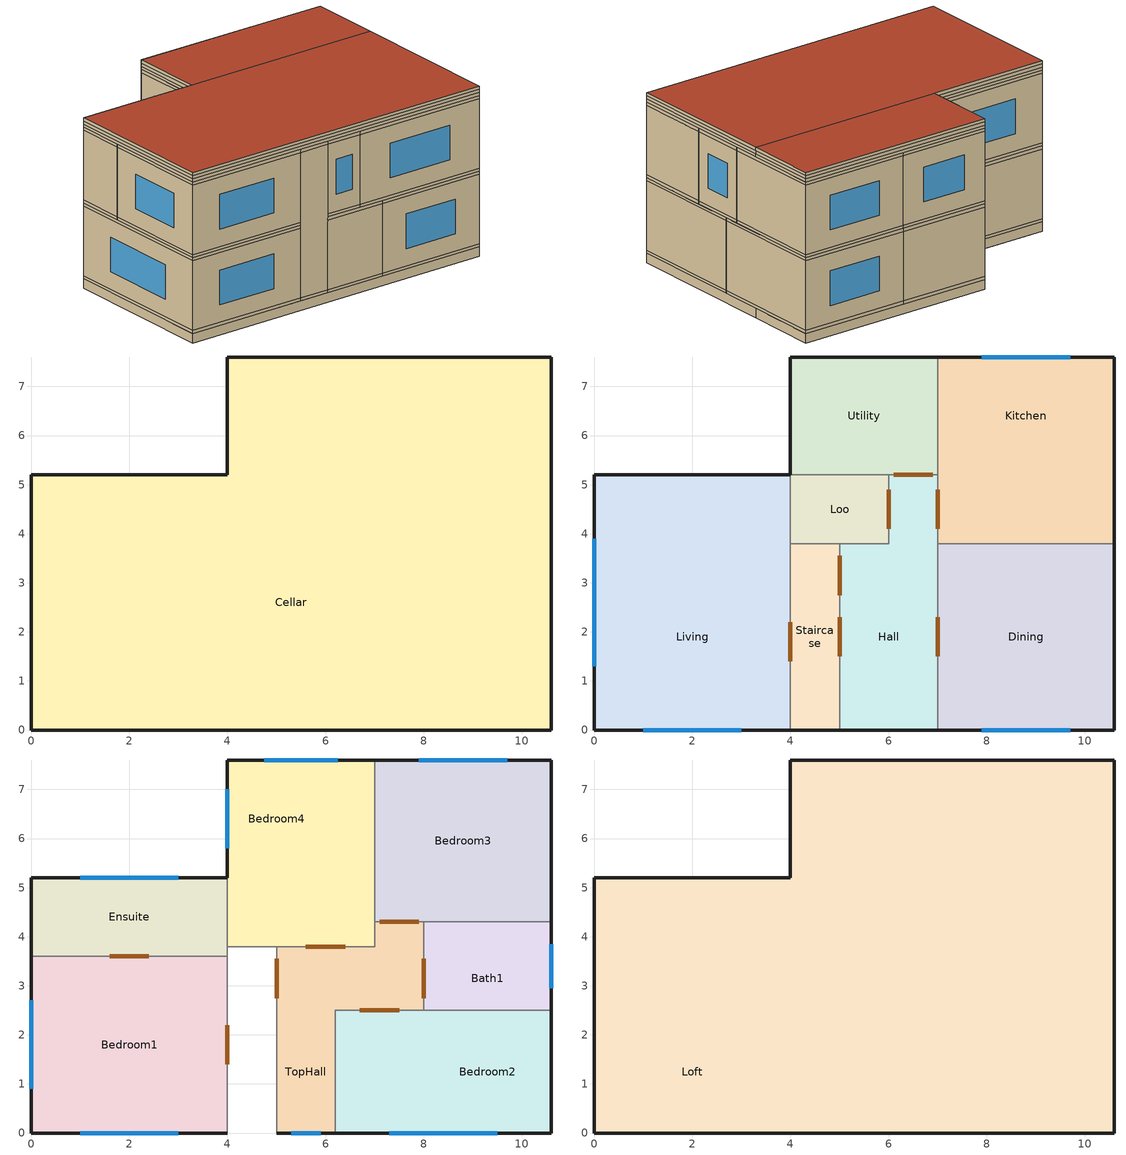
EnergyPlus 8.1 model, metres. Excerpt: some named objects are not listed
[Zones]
Cellar
 floor ground (FLOOR_RandomU): 0,5.2 10.6,5.2 10.6,0 0,0 z-0.3; 4,7.6 10.6,7.6 10.6,5.2 4,5.2 z-0.3
 wall outside (SOLID_BRICK_RandomU): 10.6,0 10.6,5.2 10.6,7.6 4,7.6 4,5.2 0,5.2 0,0 10.6,0 z-0.3:0
Hall
 floor to Cellar (Suspended_Wooden_Floor): 5,3.8 7,3.8 7,0 5,0 z0; 6,5.2 7,5.2 7,3.8 6,3.8 z0
 wall outside (SOLID_BRICK_RandomU): 5,0 7,0 z0.1:2.3; 5,0 7,0 z2.3:2.4; 5,0 7,0 z0:0.1
 wall to Dining (Single_Brick_Internal_Wall): 7,0 7,3.8 z0:2.4
 wall to Staircase (Single_Brick_Internal_Wall): 5,3.8 5,0 z0:2.4
 wall to Loo (Single_Brick_Internal_Wall): 6,5.2 6,3.8 5,3.8 z0:2.4
 wall to Utility (Single_Brick_Internal_Wall): 7,5.2 6,5.2 z0:2.4
 wall to Kitchen (Single_Brick_Internal_Wall): 7,3.8 7,5.2 z0:2.4
 door inside (Wooden_Door): 7,1.5 7,2.3 / 5,2.3 5,1.5 / 6.9,5.2 6.1,5.2 / 7,4.1 7,4.9 / 6,4.9 6,4.1 z0:2
Loo
 floor to Cellar (Suspended_Wooden_Floor): 4,5.2 6,5.2 6,3.8 4,3.8 z0
 wall to Utility (Single_Brick_Internal_Wall): 6,5.2 4,5.2 z0:2.4
 wall to Staircase (Single_Brick_Internal_Wall): 4,3.8 5,3.8 z0:2.4
 wall to Living (Single_Brick_Internal_Wall): 4,5.2 4,3.8 z0:2.4
Kitchen
 floor to Cellar (Suspended_Wooden_Floor): 7,7.6 10.6,7.6 10.6,5.2 7,5.2 z0; 7,5.2 10.6,5.2 10.6,3.8 7,3.8 z0
 wall outside (SOLID_BRICK_RandomU): 10.6,3.8 10.6,7.6 7,7.6 z0.1:2.3; 10.6,3.8 10.6,7.6 7,7.6 z2.3:2.4; 10.6,3.8 10.6,7.6 7,7.6 z0:0.1
 wall to Dining (Single_Brick_Internal_Wall): 7,3.8 10.6,3.8 z0:2.4
 wall to Utility (Single_Brick_Internal_Wall): 7,7.6 7,5.2 z0:2.4
 window (Window_RandomU): 9.7,7.6 7.9,7.6 z0.65:1.75
Dining
 floor to Cellar (Suspended_Wooden_Floor): 7,3.8 10.6,3.8 10.6,0 7,0 z0
 wall outside (SOLID_BRICK_RandomU): 7,0 10.6,0 10.6,3.8 z0.1:2.3; 7,0 10.6,0 10.6,3.8 z2.3:2.4; 7,0 10.6,0 10.6,3.8 z0:0.1
 window (Window_RandomU): 7.9,0 9.7,0 z0.65:1.75
Staircase
 floor to Cellar (Suspended_Wooden_Floor): 4,3.8 5,3.8 5,0 4,0 z0
 wall outside (SOLID_BRICK_RandomU): 4,0 5,0 z0.1:4.7; 4,0 5,0 z4.7:4.8; 4,0 5,0 z0:0.1
 wall to Bedroom4 (Single_Brick_Internal_Wall): 5,3.8 4,3.8 z2.4:4.8
 wall to Bedroom1 (Single_Brick_Internal_Wall): 4,3.6 4,0 z2.4:4.8
 wall to TopHall (Single_Brick_Internal_Wall): 5,0 5,2.5 5,3.8 z2.4:4.8
 wall to Living (Single_Brick_Internal_Wall): 4,3.8 4,3.6 4,0 z0:2.4
 wall to Ensuite (Single_Brick_Internal_Wall): 4,3.8 4,3.6 z2.4:4.8
 door inside (Wooden_Door): 4,2.2 4,1.4 / 5,2.75 5,3.55 z2.4:4.4; 4,2.2 4,1.4 z0:2
Utility
 floor to Cellar (Suspended_Wooden_Floor): 4,7.6 7,7.6 7,5.2 4,5.2 z0
 wall outside (SOLID_BRICK_RandomU): 7,7.6 4,7.6 4,5.2 z0.1:2.3; 7,7.6 4,7.6 4,5.2 z2.3:2.4; 7,7.6 4,7.6 4,5.2 z0:0.1
Living
 floor to Cellar (Suspended_Wooden_Floor): 0,3.8 4,3.8 4,0 0,0 z0; 0,5.2 4,5.2 4,3.8 0,3.8 z0
 wall outside (SOLID_BRICK_RandomU): 4,5.2 0,5.2 0,0 4,0 z0.1:2.3; 4,5.2 0,5.2 0,0 4,0 z2.3:2.4; 4,5.2 0,5.2 0,0 4,0 z0:0.1
 window (Window_RandomU): 1,0 3,0 / 0,3.9 0,1.3 z0.65:1.75
Bedroom1
 floor to Living (Suspended_Wooden_Floor): 0,3.6 4,3.6 4,0 0,0 z2.4
 wall outside (SOLID_BRICK_RandomU): 0,3.6 0,0 4,0 z2.5:4.7; 0,3.6 0,0 4,0 z4.7:4.8; 0,3.6 0,0 4,0 z2.4:2.5
 wall to Ensuite (Single_Brick_Internal_Wall): 4,3.6 0,3.6 z2.4:4.8
 window (Window_RandomU): 1,0 3,0 / 0,2.7 0,0.9 z3.05:4.15
 door inside (Wooden_Door): 2.4,3.6 1.6,3.6 z2.4:4.4
Bath1
 floor to Dining (Suspended_Wooden_Floor): 8,3.8 10.6,3.8 10.6,2.5 8,2.5 z2.4
 floor to Kitchen (Suspended_Wooden_Floor): 8,4.3 10.6,4.3 10.6,3.8 8,3.8 z2.4
 wall outside (SOLID_BRICK_RandomU): 10.6,2.5 10.6,4.3 z2.5:4.7; 10.6,2.5 10.6,4.3 z4.7:4.8; 10.6,2.5 10.6,4.3 z2.4:2.5
 wall to Bedroom3 (Single_Brick_Internal_Wall): 10.6,4.3 8,4.3 z2.4:4.8
 wall to Bedroom2 (Single_Brick_Internal_Wall): 8,2.5 10.6,2.5 z2.4:4.8
 wall to TopHall (Single_Brick_Internal_Wall): 8,4.3 8,3.8 8,2.5 z2.4:4.8
 window (Window_RandomU): 10.6,2.95 10.6,3.85 z3.05:4.15
 door inside (Wooden_Door): 8,3.55 8,2.75 z2.4:4.4
Bedroom4
 floor to Hall (Suspended_Wooden_Floor): 6,5.2 7,5.2 7,3.8 6,3.8 z2.4
 floor to Loo (Suspended_Wooden_Floor): 4,5.2 6,5.2 6,3.8 4,3.8 z2.4
 floor to Utility (Suspended_Wooden_Floor): 4,7.6 6,7.6 6,5.2 4,5.2 z2.4; 6,7.6 7,7.6 7,5.2 6,5.2 z2.4
 wall outside (SOLID_BRICK_RandomU): 7,7.6 4,7.6 4,5.2 z2.5:4.7; 7,7.6 4,7.6 4,5.2 z4.7:4.8; 7,7.6 4,7.6 4,5.2 z2.4:2.5
 wall to Bedroom3 (Single_Brick_Internal_Wall): 7,4.3 7,7.6 z2.4:4.8
 wall to Ensuite (Single_Brick_Internal_Wall): 4,5.2 4,3.8 z2.4:4.8
 wall to TopHall (Single_Brick_Internal_Wall): 5,3.8 7,3.8 7,4.3 z2.4:4.8
 window (Window_RandomU): 6.25,7.6 4.75,7.6 / 4,7 4,5.8 z3.05:4.15
 door inside (Wooden_Door): 5.6,3.8 6.4,3.8 z2.4:4.4
Bedroom2
 floor to Dining (Suspended_Wooden_Floor): 7,2.5 8,2.5 8,0 7,0 z2.4; 8,2.5 10.6,2.5 10.6,0 8,0 z2.4
 floor to Hall (Suspended_Wooden_Floor): 6.2,2.5 7,2.5 7,0 6.2,0 z2.4
 wall outside (SOLID_BRICK_RandomU): 6.2,0 10.6,0 10.6,2.5 z2.5:4.7; 6.2,0 10.6,0 10.6,2.5 z4.7:4.8; 6.2,0 10.6,0 10.6,2.5 z2.4:2.5
 wall to TopHall (Single_Brick_Internal_Wall): 8,2.5 6.2,2.5 6.2,0 z2.4:4.8
 window (Window_RandomU): 7.3,0 9.5,0 z3.05:4.15
 door inside (Wooden_Door): 7.5,2.5 6.7,2.5 z2.4:4.4
Ensuite
 floor to Living (Suspended_Wooden_Floor): 0,5.2 4,5.2 4,3.6 0,3.6 z2.4
 wall outside (SOLID_BRICK_RandomU): 4,5.2 0,5.2 0,3.6 z2.5:4.7; 4,5.2 0,5.2 0,3.6 z4.7:4.8; 4,5.2 0,5.2 0,3.6 z2.4:2.5
 window (Window_RandomU): 3,5.2 1,5.2 z3.05:4.15
TopHall
 floor to Hall (Suspended_Wooden_Floor): 5,3.8 7,3.8 7,2.5 5,2.5 z2.4; 5,2.5 6.2,2.5 6.2,0 5,0 z2.4
 floor to Dining (Suspended_Wooden_Floor): 7,3.8 8,3.8 8,2.5 7,2.5 z2.4
 floor to Kitchen (Suspended_Wooden_Floor): 7,4.3 8,4.3 8,3.8 7,3.8 z2.4
 wall outside (SOLID_BRICK_RandomU): 5,0 6.2,0 z2.5:4.7; 5,0 6.2,0 z4.7:4.8; 5,0 6.2,0 z2.4:2.5
 wall to Bedroom3 (Single_Brick_Internal_Wall): 8,4.3 7,4.3 z2.4:4.8
 window (Window_RandomU): 5.3,0 5.9,0 z3.05:4.15
 door inside (Wooden_Door): 7.9,4.3 7.1,4.3 z2.4:4.4
Bedroom3
 floor to Kitchen (Suspended_Wooden_Floor): 7,7.6 10.6,7.6 10.6,4.3 7,4.3 z2.4
 wall outside (SOLID_BRICK_RandomU): 10.6,4.3 10.6,7.6 7,7.6 z2.5:4.7; 10.6,4.3 10.6,7.6 7,7.6 z4.7:4.8; 10.6,4.3 10.6,7.6 7,7.6 z2.4:2.5
 window (Window_RandomU): 9.7,7.6 7.9,7.6 z3.05:4.15
Loft
 floor to Bath1 (LoftFloor_RandomU): 8,4.3 10.6,4.3 10.6,2.5 8,2.5 z4.8
 floor to Bedroom1 (LoftFloor_RandomU): 0,2.5 4,2.5 4,0 0,0 z4.8; 0,3.6 4,3.6 4,2.5 0,2.5 z4.8
 floor to Bedroom3 (LoftFloor_RandomU): 7,5.2 8,5.2 8,4.3 7,4.3 z4.8; 8,5.2 10.6,5.2 10.6,4.3 8,4.3 z4.8; 7,7.6 10.6,7.6 10.6,5.2 7,5.2 z4.8
 floor to Bedroom2 (LoftFloor_RandomU): 8,2.5 10.6,2.5 10.6,0 8,0 z4.8; 6.2,2.5 8,2.5 8,0 6.2,0 z4.8
 floor to Bedroom4 (LoftFloor_RandomU): 4,4.3 7,4.3 7,3.8 4,3.8 z4.8; 4,5.2 7,5.2 7,4.3 4,4.3 z4.8; 4,7.6 7,7.6 7,5.2 4,5.2 z4.8
 floor to Ensuite (LoftFloor_RandomU): 0,4.3 4,4.3 4,3.6 0,3.6 z4.8; 0,5.2 4,5.2 4,4.3 0,4.3 z4.8
 floor to TopHall (LoftFloor_RandomU): 5,3.6 8,3.6 8,2.5 5,2.5 z4.8; 5,3.8 7,3.8 7,3.6 5,3.6 z4.8; 7,3.8 8,3.8 8,3.6 7,3.6 z4.8; 7,4.3 8,4.3 8,3.8 7,3.8 z4.8; 5,2.5 6.2,2.5 6.2,0 5,0 z4.8
 floor to Staircase (LoftFloor_RandomU): 4,2.5 5,2.5 5,0 4,0 z4.8; 4,3.6 5,3.6 5,2.5 4,2.5 z4.8; 4,3.8 5,3.8 5,3.6 4,3.6 z4.8
 wall outside (SOLID_BRICK_RandomU): 10.6,0 10.6,5.2 10.6,7.6 4,7.6 4,5.2 0,5.2 0,0 10.6,0 z4.9:5; 10.6,7.6 4,7.6 4,5.2 0,5.2 0,0 10.6,0 10.6,5.2 10.6,7.6 z5:5.1; 10.6,7.6 4,7.6 4,5.2 0,5.2 0,0 10.6,0 10.6,5.2 10.6,7.6 z4.8:4.9
 roof outside (3.10_Roof): 0,5.2 0,0 10.6,0 10.6,5.2 z5.1; 4,7.6 4,5.2 10.6,5.2 10.6,7.6 z5.1
[Building]
Detached: 0, Urban, 0.04, 0.4, FullExterior, 25, 6
[Site:GroundTemperature:BuildingSurface]
8.3, 6.4, 5.8, 6.3, 8.9, 11.7, 14.4, 16.4, 17, 16.1, 13.8, 11
[Material]
Spruce_0.0125: Rough, 0.0125, 0.09, 455, 1500, 0.9, 0.7, 0.7
Concrete_0.01: Rough, 0.01, 1.6, 2300, 850, 0.9, 0.7, 0.7
GlassFiberFloor_0.0065: Rough, 0.0065, 0.04, 80, 840, 0.9, 0.7, 0.7
AirGapRoof_0.0001: Rough, 0.237656, 0.02485, 1.204, 1004, 0.9, 0.7, 0.7
AirGap_0.1: Rough, 0.1, 0.02485, 1.204, 1004, 0.9, 0.7, 0.7
Concrete_0.04: Rough, 0.04, 1.6, 2300, 850, 0.9, 0.7, 0.7
Gypsum_0.1: Rough, 0.1, 0.2, 850, 850, 0.9, 0.6, 0.7
Gypsum_0.01: Rough, 0.01, 0.2, 850, 850, 0.9, 0.6, 0.7
CelluloseInsExt_0.1: Rough, 0.000476388, 0.04, 55, 1880, 0.9, 0.7, 0.7
Spruce_0.05: Rough, 0.05, 0.09, 455, 1500, 0.9, 0.7, 0.7
Brick_0.11: Rough, 0.11, 0.6, 1712, 850, 0.9, 0.7, 0.7
Concrete_0.5: Rough, 0.5, 1.6, 2300, 850, 0.9, 0.7, 0.7
Spruce_0.04: Rough, 0.04, 0.09, 455, 1500, 0.9, 0.7, 0.7
Brick_0.1: Rough, 0.1, 0.6, 1712, 850, 0.9, 0.7, 0.7
[WindowMaterial:Glazing]
Glass_0.01: SpectralAverage, , 0.01, 0.775, 0.071, 0.071, 0.881, 0.08, 0.08, 0, 0.84, 0.84, 0.9
[WindowMaterial:Gas]
GasWin_0.01: Air, 0.00802707
[WindowMaterial:Shade]
Drapes_0.004: 0.05, 0.3, 0.05, 0.3, 0.9, 0, 0.004, 0.1, 0.05, 1, 1, 0, 0, 0
[Construction]
Suspended_Wooden_Floor: Gypsum_0.01, AirGap_0.1, Spruce_0.05
3.10_Roof: Concrete_0.04, Gypsum_0.01
FLOOR_RandomU: Concrete_0.5, GlassFiberFloor_0.0065, Gypsum_0.1
Wooden_Door: Spruce_0.04
LoftFloor_RandomU: Concrete_0.01, Spruce_0.0125, AirGapRoof_0.0001, Gypsum_0.01
Single_Brick_Internal_Wall: Gypsum_0.01, Brick_0.1, Gypsum_0.01
SOLID_BRICK_RandomU: Brick_0.11, CelluloseInsExt_0.1, Gypsum_0.01
Curtains: Glass_0.01, GasWin_0.01, Glass_0.01, Drapes_0.004
Window_RandomU: Glass_0.01, GasWin_0.01, Glass_0.01
[WindowProperty:ShadingControl]
Bedroom1_L3_window_Shader; Bedroom1_L4_window_Shader: InteriorShade, Curtains, OnIfScheduleAllows, Window_shading_Bedroom1_Window_Shading_, , Yes, No, , FixedSlatAngle
Bath1_L2_window_Shader: InteriorShade, Curtains, OnIfScheduleAllows, Window_shading_Bath1_Window_Shading_, , Yes, No, , FixedSlatAngle
Bedroom4_L1_window_Shader; Bedroom4_L4_qc010_window_Shader: InteriorShade, Curtains, OnIfScheduleAllows, Window_shading_Bedroom4_Window_Shading_, , Yes, No, , FixedSlatAngle
Bedroom2_L3_window_Shader: InteriorShade, Curtains, OnIfScheduleAllows, Window_shading_Bedroom2_Window_Shading_, , Yes, No, , FixedSlatAngle
Kitchen_L1_window_Shader: InteriorShade, Curtains, OnIfScheduleAllows, Window_shading_Kitchen_Window_Shading_, , Yes, No, , FixedSlatAngle
Bedroom3_L1_window_Shader: InteriorShade, Curtains, OnIfScheduleAllows, Window_shading_Bedroom3_Window_Shading_, , Yes, No, , FixedSlatAngle
Living_L3_window_Shader; Living_L4_window_Shader: InteriorShade, Curtains, OnIfScheduleAllows, Window_shading_Living_Window_Shading_, , Yes, No, , FixedSlatAngle
[Zone]
Bedroom1; Hall; Cellar; Loft; Bath1; Bedroom4; Bedroom2; Loo; Kitchen; Ensuite; Dining; TopHall; Bedroom3; Staircase; Utility; Living: 0, 0, 0, 0
[ZoneContaminantSourceAndSink:Generic:DepositionRateSink]
Gas_PM25_test_Bedroom1_DepRate_: Bedroom1, 5e-05, Gas_PM25_test_Bedroom1_DepRate_
Gas_PM25_test_Hall_DepRate_: Hall, 5e-05, Gas_PM25_test_Hall_DepRate_
Gas_PM25_test_Cellar_DepRate_: Cellar, 5e-05, Gas_PM25_test_Cellar_DepRate_
Gas_PM25_test_Loft_DepRate_: Loft, 5e-05, Gas_PM25_test_Loft_DepRate_
Gas_PM25_test_Bath1_DepRate_: Bath1, 5e-05, Gas_PM25_test_Bath1_DepRate_
Gas_PM25_test_Bedroom4_DepRate_: Bedroom4, 5e-05, Gas_PM25_test_Bedroom4_DepRate_
Gas_PM25_test_Bedroom2_DepRate_: Bedroom2, 5e-05, Gas_PM25_test_Bedroom2_DepRate_
Gas_PM25_test_Loo_DepRate_: Loo, 5e-05, Gas_PM25_test_Loo_DepRate_
Gas_PM25_test_Kitchen_DepRate_: Kitchen, 5e-05, Gas_PM25_test_Kitchen_DepRate_
Gas_PM25_test_Ensuite_DepRate_: Ensuite, 5e-05, Gas_PM25_test_Ensuite_DepRate_
Gas_PM25_test_Dining_DepRate_: Dining, 5e-05, Gas_PM25_test_Dining_DepRate_
Gas_PM25_test_TopHall_DepRate_: TopHall, 5e-05, Gas_PM25_test_TopHall_DepRate_
Gas_PM25_test_Bedroom3_DepRate_: Bedroom3, 5e-05, Gas_PM25_test_Bedroom3_DepRate_
Gas_PM25_test_Staircase_DepRate_: Staircase, 5e-05, Gas_PM25_test_Staircase_DepRate_
Gas_PM25_test_Utility_DepRate_: Utility, 5e-05, Gas_PM25_test_Utility_DepRate_
Gas_PM25_test_Living_DepRate_: Living, 5e-05, Gas_PM25_test_Living_DepRate_
[SurfaceProperties:VaporCoefficients]
Bedroom1_L1; Bedroom1_L2; Hall_L2; Hall_L4; Hall_L1_qa001; Hall+_L1; Hall+_L2; Hall+_L4; Bath1_L1; Bath1_L3; Bath1_L4; Bath1_L4_qc010; Bedroom4_L2; Bedroom4_L3; Bedroom4_L4; Bedroom4_L2_qa001; Bedroom4_L3_qc100; Bedroom2_L1; Bedroom2_L4; Bedroom2_L1_qa001; Loo_L1; Loo_L2; Loo_L3; Loo_L4; Loo_L3_qc100; Kitchen_L3; Kitchen_L4; Kitchen_L4_qc010; Ensuite_L2; Ensuite_L3; Ensuite_L2_qa001; Dining_L1; Dining_L4; TopHall_L2; TopHall_L4; TopHall_L1_qa001; TopHall_L3_qc100; TopHall+_L2; TopHall+_L4; TopHall++_L1; TopHall++_L2; TopHall++_L4; Bedroom3_L3; Bedroom3_L4; Bedroom3_L3_qa001; Staircase_L1; Staircase_L2; Staircase_L4; Staircase_L1_qa100; Staircase_L2_qc001; Staircase_L4_qa010; Staircase_L4_qb010; Staircase_L4_qc010; Staircase_L2_qc001_qa001; Utility_L2; Utility_L3; Utility_L3_qa001; Living_L2; Living_L2_qa001; Living_L2_qa001_qc010: Yes, 2e-08, Yes, 2e-08
Bedroom1_L3; Bedroom1_L4; Bedroom1_L3_pu; Bedroom1_L3_pd; Bedroom1_L4_pu; Bedroom1_L4_pd; Hall_L3; Hall_L3_pu; Hall_L3_pd; Cellar_L2; Cellar_L3; Cellar_L4; Cellar_L1_qa001; Cellar+_L1; Cellar+_L2; Cellar+_L4; Loft_L2; Loft_L3; Loft_L4; Loft_L1_qa001; Loft+_L1; Loft+_L2; Loft+_L4; Loft+_L1_pu; Loft+_L1_pd; Loft+_L2_pu; Loft+_L2_pd; Loft+_L4_pu; Loft+_L4_pd; Loft_L1_qa001_pu; Loft_L1_qa001_pd; Loft_L2_pu; Loft_L2_pd; Loft_L3_pu; Loft_L3_pd; Loft_L4_pu; Loft_L4_pd; Bath1_L2; Bath1_L2_pu; Bath1_L2_pd; Bedroom4_L1; Bedroom4_L4_qc010; Bedroom4_L1_pu; Bedroom4_L1_pd; Bedroom4_L4_qc010_pu; Bedroom4_L4_qc010_pd; Bedroom2_L2; Bedroom2_L3; Bedroom2_L2_pu; Bedroom2_L2_pd; Bedroom2_L3_pu; Bedroom2_L3_pd; Kitchen_L1; Kitchen_L2; Kitchen_L1_pu; Kitchen_L1_pd; Kitchen_L2_pu; Kitchen_L2_pd; Ensuite_L1; Ensuite_L4; Ensuite_L1_pu; Ensuite_L1_pd; Ensuite_L4_pu; Ensuite_L4_pd; Dining_L2; Dining_L3; Dining_L2_pu; Dining_L2_pd; Dining_L3_pu; Dining_L3_pd; TopHall+_L3; TopHall+_L3_pu; TopHall+_L3_pd; Bedroom3_L1; Bedroom3_L2; Bedroom3_L1_pu; Bedroom3_L1_pd; Bedroom3_L2_pu; Bedroom3_L2_pd; Staircase_L3; Staircase_L3_pu; Staircase_L3_pd; Utility_L1; Utility_L4; Utility_L1_pu; Utility_L1_pd; Utility_L4_pu; Utility_L4_pd; Living_L1; Living_L3; Living_L4; Living_L1_pu; Living_L1_pd; Living_L3_pu; Living_L3_pd; Living_L4_pu; Living_L4_pd: Yes, 6.25e-08, Yes, 2e-08
[People]
Child3_Bedroom4: Bedroom4, Child3_Bedroom4_Presence_, People, 1, , , 0.66, autocalculate, Child3_Bedroom4_Metabolism_, 3.82e-08, No, ZoneAveraged
Child2_Bedroom3: Bedroom3, Child2_Bedroom3_Presence_, People, 1, , , 0.66, autocalculate, Child2_Bedroom3_Metabolism_, 3.82e-08, No, ZoneAveraged
Child1_Bedroom2: Bedroom2, Child1_Bedroom2_Presence_, People, 1, , , 0.66, autocalculate, Child1_Bedroom2_Metabolism_, 3.82e-08, No, ZoneAveraged
WorkingAdult2_Bedroom1: Bedroom1, WorkingAdult2_Bedroom1_Presence_, People, 1, , , 0.66, autocalculate, WorkingAdult2_Bedroom1_Metabolism_, 3.82e-08, No, ZoneAveraged
WorkingAdult1_Bedroom1: Bedroom1, WorkingAdult1_Bedroom1_Presence_, People, 1, , , 0.66, autocalculate, WorkingAdult1_Bedroom1_Metabolism_, 3.82e-08, No, ZoneAveraged
WorkingAdult1_Bath1: Bath1, WorkingAdult1_Bath1_Presence_, People, 1, , , 0.66, autocalculate, WorkingAdult1_Bath1_Metabolism_, 3.82e-08, No, ZoneAveraged
Child2_Bath1: Bath1, Child2_Bath1_Presence_, People, 1, , , 0.66, autocalculate, Child2_Bath1_Metabolism_, 3.82e-08, No, ZoneAveraged
Child3_Bath1: Bath1, Child3_Bath1_Presence_, People, 1, , , 0.66, autocalculate, Child3_Bath1_Metabolism_, 3.82e-08, No, ZoneAveraged
Child1_Bath1: Bath1, Child1_Bath1_Presence_, People, 1, , , 0.66, autocalculate, Child1_Bath1_Metabolism_, 3.82e-08, No, ZoneAveraged
WorkingAdult2_Bath1: Bath1, WorkingAdult2_Bath1_Presence_, People, 1, , , 0.66, autocalculate, WorkingAdult2_Bath1_Metabolism_, 3.82e-08, No, ZoneAveraged
WorkingAdult2_Kitchen: Kitchen, WorkingAdult2_Kitchen_Presence_, People, 1, , , 0.66, autocalculate, WorkingAdult2_Kitchen_Metabolism_, 3.82e-08, No, ZoneAveraged
WorkingAdult1_Living: Living, WorkingAdult1_Living_Presence_, People, 1, , , 0.66, autocalculate, WorkingAdult1_Living_Metabolism_, 3.82e-08, No, ZoneAveraged
WorkingAdult2_Living: Living, WorkingAdult2_Living_Presence_, People, 1, , , 0.66, autocalculate, WorkingAdult2_Living_Metabolism_, 3.82e-08, No, ZoneAveraged
Child1_Living: Living, Child1_Living_Presence_, People, 1, , , 0.66, autocalculate, Child1_Living_Metabolism_, 3.82e-08, No, ZoneAveraged
[ElectricEquipment]
Bedroom1_WorkingAdult1_Bedroom1_Appliance_NIST_MOBILEPHONES_NIST_MOBILEPHONES: Bedroom1, WorkingAdult1_Bedroom1_Appliance_NIST_MOBILEPHONES, EquipmentLevel, 17.72, , , 0.16, 0.367, 0.106
Bedroom1_WorkingAdult2_Bedroom1_Appliance_NIST_MOBILEPHONES_NIST_MOBILEPHONES: Bedroom1, WorkingAdult2_Bedroom1_Appliance_NIST_MOBILEPHONES, EquipmentLevel, 17.72, , , 0.16, 0.367, 0.106
Bath1_WorkingAdult1_Bath1_Appliance_CIBSE_SHOWER_MOISTURE_CIBSE_SHOWER_MOISTURE: Bath1, WorkingAdult1_Bath1_Appliance_CIBSE_SHOWER_MOISTURE, EquipmentLevel, 1.316175, , , 1, 0, 0
Bath1_WorkingAdult2_Bath1_Appliance_CIBSE_SHOWER_MOISTURE_CIBSE_SHOWER_MOISTURE: Bath1, WorkingAdult2_Bath1_Appliance_CIBSE_SHOWER_MOISTURE, EquipmentLevel, 1.316175, , , 1, 0, 0
Bath1_WorkingAdult2_Bath1_Appliance_NIST_HAIRDRYER_NIST_HAIRDRYER: Bath1, WorkingAdult2_Bath1_Appliance_NIST_HAIRDRYER, EquipmentLevel, 1875, , , 0.16, 0.367, 0.106
Bath1_Child1_Bath1_Appliance_CIBSE_SHOWER_MOISTURE_CIBSE_SHOWER_MOISTURE: Bath1, Child1_Bath1_Appliance_CIBSE_SHOWER_MOISTURE, EquipmentLevel, 1.316175, , , 1, 0, 0
Bath1_Child2_Bath1_Appliance_CIBSE_SHOWER_MOISTURE_CIBSE_SHOWER_MOISTURE: Bath1, Child2_Bath1_Appliance_CIBSE_SHOWER_MOISTURE, EquipmentLevel, 1.316175, , , 1, 0, 0
Bath1_Child3_Bath1_Appliance_CIBSE_SHOWER_MOISTURE_CIBSE_SHOWER_MOISTURE: Bath1, Child3_Bath1_Appliance_CIBSE_SHOWER_MOISTURE, EquipmentLevel, 1.316175, , , 1, 0, 0
Kitchen_WorkingAdult2_Kitchen_Appliance_NIST_HOB_NIST_HOB: Kitchen, WorkingAdult2_Kitchen_Appliance_NIST_HOB, EquipmentLevel, 3600, , , 0.3, 0.2, 0.3
Kitchen_WorkingAdult2_Kitchen_Appliance_NIST_OVEN_NIST_OVEN: Kitchen, WorkingAdult2_Kitchen_Appliance_NIST_OVEN, EquipmentLevel, 5100, , , 0.3, 0.2, 0.3
Kitchen_WorkingAdult2_Kitchen_Appliance_CIBSE_COOK_MOISTURE_CIBSE_COOK_MOISTURE: Kitchen, WorkingAdult2_Kitchen_Appliance_CIBSE_COOK_MOISTURE, EquipmentLevel, 0.835667, , , 1, 0, 0
Kitchen_HPRU_ROUTINE_Kitchen_Appliance_NIST_FRIDGE_NIST_FRIDGE: Kitchen, HPRU_ROUTINE_Kitchen_Appliance_NIST_FRIDGE, EquipmentLevel, 46, , , 0, 0.5, 0
Kitchen_HPRU_ROUTINE_Kitchen_Appliance_NIST_WASHINGMACHINE_NIST_WASHINGMACHINE: Kitchen, HPRU_ROUTINE_Kitchen_Appliance_NIST_WASHINGMACHINE, EquipmentLevel, 500, , , 0, 0.4, 0.2
Kitchen_HPRU_ROUTINE_Kitchen_Appliance_NIST_DISHWASHER_NIST_DISHWASHER: Kitchen, HPRU_ROUTINE_Kitchen_Appliance_NIST_DISHWASHER, EquipmentLevel, 1090, , , 0.15, 0.3, 0.25
Living_WorkingAdult1_Living_Appliance_NIST_TV_NIST_TV: Living, WorkingAdult1_Living_Appliance_NIST_TV, EquipmentLevel, 62.2, , , 0.16, 0.367, 0.106
Living_WorkingAdult1_Living_Appliance_NIST_MOBILEPHONES_NIST_MOBILEPHONES: Living, WorkingAdult1_Living_Appliance_NIST_MOBILEPHONES, EquipmentLevel, 17.72, , , 0.16, 0.367, 0.106
Living_WorkingAdult2_Living_Appliance_NIST_MOBILEPHONES_NIST_MOBILEPHONES: Living, WorkingAdult2_Living_Appliance_NIST_MOBILEPHONES, EquipmentLevel, 17.72, , , 0.16, 0.367, 0.106
Living_HPRU_ROUTINE_Living_Appliance_TV-Standby_TV-Standby: Living, HPRU_ROUTINE_Living_Appliance_TV-Standby, EquipmentLevel, 20, , , 0, 0.5, 0
Living_HPRU_ROUTINE_Living_Appliance_NIST_LAPTOP_NIST_LAPTOP: Living, HPRU_ROUTINE_Living_Appliance_NIST_LAPTOP, EquipmentLevel, 36.88, , , 0.16, 0.367, 0.106
Living_HPRU_ROUTINE_Living_Appliance_NIST_WIRELESSROUTER_NIST_WIRELESSROUTER: Living, HPRU_ROUTINE_Living_Appliance_NIST_WIRELESSROUTER, EquipmentLevel, 24, , , 0.16, 0.367, 0.106
[Lights]
Bedroom1_WorkingAdult1_Bedroom1_Appliance_Lights_Lights: Bedroom1, WorkingAdult1_Bedroom1_Appliance_Lights, LightingLevel, 100, , , 0, 0, 0, 1
Bath1_WorkingAdult1_Bath1_Appliance_Lights_Lights: Bath1, WorkingAdult1_Bath1_Appliance_Lights, LightingLevel, 100, , , 0, 0, 0, 1
Bath1_WorkingAdult2_Bath1_Appliance_Lights_Lights: Bath1, WorkingAdult2_Bath1_Appliance_Lights, LightingLevel, 100, , , 0, 0, 0, 1
Bath1_Child1_Bath1_Appliance_Lights_Lights: Bath1, Child1_Bath1_Appliance_Lights, LightingLevel, 100, , , 0, 0, 0, 1
Bath1_Child2_Bath1_Appliance_Lights_Lights: Bath1, Child2_Bath1_Appliance_Lights, LightingLevel, 100, , , 0, 0, 0, 1
Bath1_Child3_Bath1_Appliance_Lights_Lights: Bath1, Child3_Bath1_Appliance_Lights, LightingLevel, 100, , , 0, 0, 0, 1
Bedroom4_Child3_Bedroom4_Appliance_Lights_Lights: Bedroom4, Child3_Bedroom4_Appliance_Lights, LightingLevel, 100, , , 0, 0, 0, 1
Bedroom2_Child1_Bedroom2_Appliance_Lights_Lights: Bedroom2, Child1_Bedroom2_Appliance_Lights, LightingLevel, 100, , , 0, 0, 0, 1
Kitchen_WorkingAdult2_Kitchen_Appliance_Lights_Lights: Kitchen, WorkingAdult2_Kitchen_Appliance_Lights, LightingLevel, 100, , , 0, 0, 0, 1
Bedroom3_Child2_Bedroom3_Appliance_Lights_Lights: Bedroom3, Child2_Bedroom3_Appliance_Lights, LightingLevel, 100, , , 0, 0, 0, 1
Living_WorkingAdult1_Living_Appliance_Lights_Lights: Living, WorkingAdult1_Living_Appliance_Lights, LightingLevel, 100, , , 0, 0, 0, 1
[ZoneControl:Thermostat]
Bedroom1_Thermostat: Bedroom1, Heat_CIBSE_Family_Bedroom1_Heating_, ThermostatSetpoint:SingleHeating, Bedroom1_stat
Hall_Thermostat: Hall, Heat_CIBSE_Family_Hall_Heating_, ThermostatSetpoint:SingleHeating, Hall_stat
Bath1_Thermostat: Bath1, Heat_CIBSE_Family_Bath1_Heating_, ThermostatSetpoint:SingleHeating, Bath1_stat
Bedroom4_Thermostat: Bedroom4, Heat_CIBSE_Family_Bedroom4_Heating_, ThermostatSetpoint:SingleHeating, Bedroom4_stat
Bedroom2_Thermostat: Bedroom2, Heat_CIBSE_Family_Bedroom2_Heating_, ThermostatSetpoint:SingleHeating, Bedroom2_stat
Loo_Thermostat: Loo, Heat_CIBSE_Family_Loo_Heating_, ThermostatSetpoint:SingleHeating, Loo_stat
Kitchen_Thermostat: Kitchen, Heat_CIBSE_Family_Kitchen_Heating_, ThermostatSetpoint:SingleHeating, Kitchen_stat
Ensuite_Thermostat: Ensuite, Heat_CIBSE_Family_Ensuite_Heating_, ThermostatSetpoint:SingleHeating, Ensuite_stat
Dining_Thermostat: Dining, Heat_CIBSE_Family_Dining_Heating_, ThermostatSetpoint:SingleHeating, Dining_stat
TopHall_Thermostat: TopHall, Heat_CIBSE_Family_TopHall_Heating_, ThermostatSetpoint:SingleHeating, TopHall_stat
Bedroom3_Thermostat: Bedroom3, Heat_CIBSE_Family_Bedroom3_Heating_, ThermostatSetpoint:SingleHeating, Bedroom3_stat
Staircase_Thermostat: Staircase, Heat_CIBSE_Family_Staircase_Heating_, ThermostatSetpoint:SingleHeating, Staircase_stat
Utility_Thermostat: Utility, Heat_CIBSE_Family_Utility_Heating_, ThermostatSetpoint:SingleHeating, Utility_stat
Living_Thermostat: Living, Heat_CIBSE_Family_Living_Heating_, ThermostatSetpoint:SingleHeating, Living_stat
[ThermostatSetpoint:SingleHeating]
Bedroom1_stat: ComfX_Bedroom1_Comfort_
Hall_stat: ComfX_Hall_Comfort_
Bath1_stat: ComfX_Bath1_Comfort_
Bedroom4_stat: ComfX_Bedroom4_Comfort_
Bedroom2_stat: ComfX_Bedroom2_Comfort_
Loo_stat: ComfX_Loo_Comfort_
Kitchen_stat: ComfX_Kitchen_Comfort_
Ensuite_stat: ComfX_Ensuite_Comfort_
Dining_stat: ComfX_Dining_Comfort_
TopHall_stat: ComfX_TopHall_Comfort_
Bedroom3_stat: ComfX_Bedroom3_Comfort_
Staircase_stat: ComfX_Staircase_Comfort_
Utility_stat: ComfX_Utility_Comfort_
Living_stat: ComfX_Living_Comfort_
[ZoneHVAC:Baseboard:Convective:Electric]
Bedroom1_heater: Heat_CIBSE_Family_Bedroom1_Heating_, 228.199, 1
Hall_heater: Heat_CIBSE_Family_Hall_Heating_, 142.624, 1
Bath1_heater: Heat_CIBSE_Family_Bath1_Heating_, 74.1645, 1
Bedroom4_heater: Heat_CIBSE_Family_Bedroom4_Heating_, 180.657, 1
Bedroom2_heater: Heat_CIBSE_Family_Bedroom2_Heating_, 174.318, 1
Loo_heater: Heat_CIBSE_Family_Loo_Heating_, 44.3719, 1
Kitchen_heater: Heat_CIBSE_Family_Kitchen_Heating_, 216.789, 1
Ensuite_heater: Heat_CIBSE_Family_Ensuite_Heating_, 101.422, 1
Dining_heater: Heat_CIBSE_Family_Dining_Heating_, 216.789, 1
TopHall_heater: Heat_CIBSE_Family_TopHall_Heating_, 117.269, 1
Bedroom3_heater: Heat_CIBSE_Family_Bedroom3_Heating_, 188.264, 1
Staircase_heater: Heat_CIBSE_Family_Staircase_Heating_, 60.2191, 1
Utility_heater: Heat_CIBSE_Family_Utility_Heating_, 114.099, 1
Living_heater: Heat_CIBSE_Family_Living_Heating_, 329.62, 1
[Zone equipment]
Bedroom1: Bedroom1_heater
Hall: Hall_heater
Bath1: Bath1_L2_pu_ExhaustFan, Bath1_heater
Bedroom4: Bedroom4_heater
Bedroom2: Bedroom2_heater
Loo: Loo_heater
Kitchen: Kitchen_L1_pu_ExhaustFan, Kitchen_heater
Ensuite: Ensuite_heater
Dining: Dining_heater
TopHall: TopHall_heater
Bedroom3: Bedroom3_heater
Staircase: Staircase_heater
Utility: Utility_heater
Living: Living_heater
[Fan:ZoneExhaust]
Bath1_L2_pu_ExhaustFan: Child3_Bath1_ExhaustFan_, 0.5, 600, 0.015, Bath1_Exhaust, Bath1_Out, General
Kitchen_L1_pu_ExhaustFan: WorkingAdult2_Kitchen_ExhaustFan_, 0.5, 600, 0.06, Kitchen_Exhaust, Kitchen_Out, General
[Schedule:Compact]
Gas_PM25_test_Bedroom1_DepRate_; Gas_PM25_test_Hall_DepRate_; Gas_PM25_test_Cellar_DepRate_; Gas_PM25_test_Living_DepRate_; Gas_PM25_test_Bath1_DepRate_; Gas_PM25_test_Bedroom4_DepRate_; Gas_PM25_test_Bedroom2_DepRate_; Gas_PM25_test_Loo_DepRate_; Gas_PM25_test_Kitchen_DepRate_; Gas_PM25_test_Ensuite_DepRate_; Gas_PM25_test_Dining_DepRate_; Gas_PM25_test_Bedroom3_DepRate_; Gas_PM25_test_Staircase_DepRate_; Gas_PM25_test_Utility_DepRate_; Gas_PM25_test_Loft_DepRate_; Gas_PM25_test_TopHall_DepRate_: Number, Through: 12/31, For: AllDays, Until: 24:00, 1
Heat_CIBSE_Family_Bedroom1_Heating_; Heat_CIBSE_Family_Hall_Heating_; Heat_CIBSE_Family_Living_Heating_; Heat_CIBSE_Family_Bath1_Heating_; Heat_CIBSE_Family_Bedroom4_Heating_; Heat_CIBSE_Family_Bedroom2_Heating_; Heat_CIBSE_Family_Loo_Heating_; Heat_CIBSE_Family_Kitchen_Heating_; Heat_CIBSE_Family_Ensuite_Heating_; Heat_CIBSE_Family_Dining_Heating_; Heat_CIBSE_Family_Bedroom3_Heating_; Heat_CIBSE_Family_Staircase_Heating_; Heat_CIBSE_Family_Utility_Heating_; Heat_CIBSE_Family_TopHall_Heating_: Control, Through: 04/30, For: Weekdays, Until: 06:00, 0, Until: 08:00, 1, Until: 17:00, 0, Until: 21:00, 1, Until: 24:00, 0, For: Weekends, Until: 07:00, 0, Until: 23:00, 1, Until: 24:00, 0, Through: 09/30, For: AllDays, Until: 24:00, 0, Through: 12/31, For: Weekdays, Until: 06:00, 0, Until: 08:00, 1, Until: 17:00, 0, Until: 21:00, 1, Until: 24:00, 0, For: Weekends, Until: 07:00, 0, Until: 23:00, 1, Until: 24:00, 0
ComfX_Bedroom1_Comfort_; ComfX_Hall_Comfort_; ComfX_Living_Comfort_; ComfX_Bath1_Comfort_; ComfX_Bedroom4_Comfort_; ComfX_Bedroom2_Comfort_; ComfX_Loo_Comfort_; ComfX_Kitchen_Comfort_; ComfX_Ensuite_Comfort_; ComfX_Dining_Comfort_; ComfX_Bedroom3_Comfort_; ComfX_Staircase_Comfort_; ComfX_Utility_Comfort_; ComfX_TopHall_Comfort_: Thermal, Through: 12/31, For: AllDays, Until: 24:00, 21
Window_shading_Bedroom1_Window_Shading_; Window_shading_Living_Window_Shading_; Window_shading_Bath1_Window_Shading_; Window_shading_Bedroom4_Window_Shading_; Window_shading_Bedroom2_Window_Shading_; Window_shading_Kitchen_Window_Shading_; Window_shading_Bedroom3_Window_Shading_: Control, Through: 12/31, For: AllDays, Until: 08:00, 1, Until: 22:00, 0, Until: 24:00, 1
WorkingAdult1_Bedroom1_Presence_; WorkingAdult1_Bedroom1_Appliance_NIST_MOBILEPHONES: Control, Through: 12/31, For: Weekdays, Until: 07:00, 1, Until: 23:00, 0, Until: 24:00, 1, For: Weekends, Until: 09:00, 1, Until: 24:00, 0
WorkingAdult1_Bedroom1_Metabolism_: Number, Through: 12/31, For: Weekdays, Until: 07:00, 80, Until: 23:00, 0, Until: 24:00, 80, For: Weekends, Until: 09:00, 80, Until: 24:00, 0
WorkingAdult1_Bedroom1_Appliance_Lights: Control, Through: 12/31, For: Weekdays, Until: 22:00, 0, Until: 23:00, 1, Until: 24:00, 0, For: Weekends, Until: 24:00, 0
WorkingAdult2_Bedroom1_Presence_; WorkingAdult2_Bedroom1_Appliance_NIST_MOBILEPHONES: Control, Through: 12/31, For: AllDays, Until: 06:30, 1, Until: 23:00, 0, Until: 24:00, 1
WorkingAdult2_Bedroom1_Metabolism_: Number, Through: 12/31, For: AllDays, Until: 06:30, 80, Until: 23:00, 0, Until: 24:00, 80
Child1_Bedroom2_Presence_: Control, Through: 12/31, For: AllDays, Until: 08:00, 1, Until: 19:00, 0, Until: 20:00, 1, Until: 21:00, 0, Until: 24:00, 1
Child1_Bedroom2_Metabolism_: Number, Through: 12/31, For: AllDays, Until: 08:00, 80, Until: 19:00, 0, Until: 20:00, 100, Until: 21:00, 0, Until: 24:00, 80
Child2_Bedroom3_Presence_; Child3_Bedroom4_Presence_: Control, Through: 12/31, For: AllDays, Until: 08:00, 1, Until: 18:00, 0, Until: 20:00, 1, Until: 21:00, 0, Until: 24:00, 1
Child2_Bedroom3_Metabolism_; Child3_Bedroom4_Metabolism_: Number, Through: 12/31, For: AllDays, Until: 08:00, 80, Until: 18:00, 0, Until: 20:00, 100, Until: 21:00, 0, Until: 24:00, 80
WorkingAdult1_Living_Appliance_Lights; WorkingAdult1_Living_Presence_; WorkingAdult1_Living_Appliance_NIST_MOBILEPHONES: Control, Through: 12/31, For: Weekdays, Until: 08:00, 0, Until: 09:00, 1, Until: 19:00, 0, Until: 22:00, 1, Until: 24:00, 0, For: Weekends, Until: 10:00, 0, Until: 12:00, 1, Until: 17:00, 0, Until: 20:00, 1, Until: 24:00, 0
WorkingAdult1_Living_Appliance_NIST_TV: Control, Through: 12/31, For: Weekdays, Until: 19:00, 0, Until: 22:00, 1, Until: 24:00, 0, For: Weekends, Until: 17:00, 0, Until: 20:00, 1, Until: 24:00, 0
WorkingAdult1_Living_Metabolism_: Number, Through: 12/31, For: Weekdays, Until: 08:00, 0, Until: 09:00, 100, Until: 19:00, 0, Until: 22:00, 100, Until: 24:00, 0, For: Weekends, Until: 10:00, 0, Until: 12:00, 100, Until: 17:00, 0, Until: 20:00, 100, Until: 24:00, 0
WorkingAdult2_Living_Presence_; WorkingAdult2_Living_Appliance_NIST_MOBILEPHONES: Control, Through: 12/31, For: AllDays, Until: 19:00, 0, Until: 22:00, 1, Until: 24:00, 0
WorkingAdult2_Living_Metabolism_: Number, Through: 12/31, For: AllDays, Until: 19:00, 0, Until: 22:00, 100, Until: 24:00, 0
HPRU_ROUTINE_Living_Appliance_TV-Standby; HPRU_ROUTINE_Living_Appliance_NIST_WIRELESSROUTER; HPRU_ROUTINE_Kitchen_Appliance_NIST_FRIDGE: Control, Through: 12/31, For: AllDays, Until: 24:00, 1
HPRU_ROUTINE_Living_Appliance_NIST_LAPTOP: Control, Through: 12/31, For: AllDays, Until: 17:00, 0, Until: 24:00, 1
Child1_Living_Presence_: Control, Through: 12/31, For: AllDays, Until: 18:00, 0, Until: 19:00, 1, Until: 24:00, 0
Child1_Living_Metabolism_: Number, Through: 12/31, For: AllDays, Until: 18:00, 0, Until: 19:00, 100, Until: 24:00, 0
WorkingAdult1_Bath1_Presence_; WorkingAdult1_Bath1_Appliance_Lights: Control, Through: 12/31, For: Weekdays, Until: 07:00, 0, Until: 07:30, 1, Until: 22:00, 0, Until: 22:10, 1, Until: 24:00, 0, For: Weekends, Until: 09:00, 0, Until: 9:30, 1, Until: 20:00, 0, Until: 20:10, 1, Until: 24:00, 0
WorkingAdult1_Bath1_Metabolism_: Number, Through: 12/31, For: Weekdays, Until: 07:00, 0, Until: 07:30, 100, Until: 22:00, 0, Until: 22:10, 100, Until: 24:00, 0, For: Weekends, Until: 09:00, 0, Until: 9:30, 100, Until: 20:00, 0, Until: 20:10, 100, Until: 24:00, 0
WorkingAdult1_Bath1_Appliance_CIBSE_SHOWER_MOISTURE: Control, Through: 12/31, For: Weekdays, Until: 07:00, 0, Until: 07:10, 1, Until: 24:00, 0, For: Weekends, Until: 09:00, 0, Until: 10:00, 1, Until: 24:00, 0
WorkingAdult2_Bath1_Presence_; WorkingAdult2_Bath1_Appliance_Lights: Control, Through: 12/31, For: AllDays, Until: 06:30, 0, Until: 07:00, 1, Until: 22:10, 0, Until: 22:20, 1, Until: 24:00, 0
WorkingAdult2_Bath1_Metabolism_: Number, Through: 12/31, For: AllDays, Until: 06:30, 0, Until: 07:00, 100, Until: 22:10, 0, Until: 22:20, 100, Until: 24:00, 0
WorkingAdult2_Bath1_Appliance_CIBSE_SHOWER_MOISTURE: Control, Through: 12/31, For: AllDays, Until: 06:30, 0, Until: 06:40, 1, Until: 24:00, 0
WorkingAdult2_Bath1_Appliance_NIST_HAIRDRYER: Control, Through: 12/31, For: AllDays, Until: 06:40, 0, Until: 06:50, 1, Until: 24:00, 0
Child1_Bath1_Presence_; Child1_Bath1_Appliance_Lights: Control, Through: 12/31, For: AllDays, Until: 08:00, 0, Until: 08:30, 1, Until: 20:00, 0, Until: 20:10, 1, Until: 24:00, 0
Child1_Bath1_Metabolism_: Number, Through: 12/31, For: AllDays, Until: 08:00, 0, Until: 08:30, 100, Until: 20:00, 0, Until: 20:10, 100, Until: 24:00, 0
Child1_Bath1_Appliance_CIBSE_SHOWER_MOISTURE: Control, Through: 12/31, For: AllDays, Until: 08:00, 0, Until: 08:10, 1, Until: 24:00, 0
Child2_Bath1_Presence_: Control, Through: 12/31, For: AllDays, Until: 08:30, 0, Until: 08:40, 1, Until: 19:30, 0, Until: 20:00, 1, Until: 24:00, 0
Child2_Bath1_Metabolism_: Number, Through: 12/31, For: AllDays, Until: 08:30, 0, Until: 08:40, 100, Until: 19:30, 0, Until: 20:00, 100, Until: 24:00, 0
Child2_Bath1_Appliance_Lights: Control, Through: 12/31, For: AllDays, Until: 08:00, 0, Until: 08:30, 1, Until: 19:30, 0, Until: 20:00, 1, Until: 24:00, 0
Child2_Bath1_Appliance_CIBSE_SHOWER_MOISTURE: Control, Through: 12/31, For: AllDays, Until: 19:30, 0, Until: 19:40, 1, Until: 24:00, 0
Child3_Bath1_Presence_; Child3_Bath1_Appliance_Lights; Child3_Bath1_ExhaustFan_: Control, Through: 12/31, For: AllDays, Until: 08:40, 0, Until: 08:50, 1, Until: 19:00, 0, Until: 19:30, 1, Until: 24:00, 0
Child3_Bath1_Metabolism_: Number, Through: 12/31, For: AllDays, Until: 08:40, 0, Until: 08:50, 100, Until: 19:00, 0, Until: 19:30, 100, Until: 24:00, 0
Child3_Bath1_Appliance_CIBSE_SHOWER_MOISTURE: Control, Through: 12/31, For: AllDays, Until: 19:00, 0, Until: 19:10, 1, Until: 24:00, 0
Child3_Bedroom4_Appliance_Lights; Child1_Bedroom2_Appliance_Lights; Child2_Bedroom3_Appliance_Lights: Control, Through: 12/31, For: AllDays, Until: 18:00, 0, Until: 20:00, 1, Until: 24:00, 0
WorkingAdult2_Kitchen_Presence_; WorkingAdult2_Kitchen_Appliance_Lights: Control, Through: 12/31, For: AllDays, Until: 07:00, 0, Until: 08:00, 1, Until: 18:00, 0, Until: 19:00, 1, Until: 24:00, 0
WorkingAdult2_Kitchen_Metabolism_: Number, Through: 12/31, For: AllDays, Until: 07:00, 0, Until: 08:00, 100, Until: 18:00, 0, Until: 19:00, 100, Until: 24:00, 0
WorkingAdult2_Kitchen_Appliance_NIST_HOB; WorkingAdult2_Kitchen_Appliance_NIST_OVEN; WorkingAdult2_Kitchen_ExhaustFan_; WorkingAdult2_Kitchen_Appliance_CIBSE_COOK_MOISTURE: Control, Through: 12/31, For: AllDays, Until: 07:00, 0, Until: 07:30, 1, Until: 18:00, 0, Until: 18:30, 1, Until: 24:00, 0
HPRU_ROUTINE_Kitchen_Appliance_NIST_WASHINGMACHINE: Control, Through: 12/31, For: AllDays, Until: 15:00, 0, Until: 17:00, 1, Until: 24:00, 0
HPRU_ROUTINE_Kitchen_Appliance_NIST_DISHWASHER: Control, Through: 12/31, For: AllDays, Until: 20:00, 0, Until: 21:00, 1, Until: 24:00, 0
[AirflowNetwork:SimulationControl]
AF1: MultiZoneWithoutDistribution, Input, WParray, ExternalNode, LowRise, 500, ZeroNodePressures, 0.0001, 1.E-6, -0.5, 0, 1
[AirflowNetwork:MultiZone:ReferenceCrackConditions]
RCC1: 20, 101325, 0
[AirflowNetwork:MultiZone:WindPressureCoefficientArray]
WParray: 0, 30, 60, 90, 120, 150, 180, 210, 240, 270, 300, 330, 360
[AirflowNetwork:MultiZone:WindPressureCoefficientValues]
Floor; Ceiling: WParray, 0, 0, 0, 0, 0, 0, 0, 0, 0, 0, 0, 0, 0
L3: WParray, -0.452, -0.37, -0.632, -0.34, 0.183, 0.48, 0.603, 0.48, 0.183, -0.34, -0.632, -0.37, -0.452
L4: WParray, -0.34, -0.632, -0.37, -0.452, -0.37, -0.632, -0.34, 0.183, 0.48, 0.603, 0.603, 0.48, 0.183
L1: WParray, 0.603, 0.48, 0.183, -0.34, -0.632, -0.37, -0.452, -0.37, -0.632, -0.34, 0.183, 0.48, 0.603
L2: WParray, -0.34, 0.183, 0.48, 0.603, 0.603, 0.48, 0.183, -0.34, -0.632, -0.37, -0.452, -0.37, -0.632
[AirflowNetwork:MultiZone:Zone]
Bedroom1; Hall; Cellar; Loft; Bath1; Bedroom4; Bedroom2; Loo; Kitchen; Ensuite; Dining; TopHall; Bedroom3; Staircase; Utility; Living: Constant, , 1, 0, 100, 0, 300000
[AirflowNetwork:MultiZone:Surface]
Bedroom1_Floor: Bedroom1_Floor_Crack, , 1, Constant, , 1, 0, 100, 0, 300000
Bedroom1_L1: Bedroom1_L1_Crack, , 1, Constant, , 1, 0, 100, 0, 300000
Bedroom1_door_Ensuite: Bedroom1_door_Ensuite_Opening, , 1, Constant, , 1, 0, 100, 0, 300000, Doors_AWESOME_Bedroom1_Door_Ensuite
Bedroom1_L2: Bedroom1_L2_Crack, , 1, Constant, , 1, 0, 100, 0, 300000
Bedroom1_L3_window: Bedroom1_L3_window_Opening, Bedroom1_L3_window_extN, 1, Temperature, Window_temperatureX_Bedroom1_Window_Temperature_, 1, 0, 100, 0, 300000, Window_opening_family_Bedroom1_Window_
Bedroom1_L4_window: Bedroom1_L4_window_Opening, Bedroom1_L4_window_extN, 1, Temperature, Window_temperatureX_Bedroom1_Window_Temperature_, 1, 0, 100, 0, 300000, Window_opening_family_Bedroom1_Window_
Bedroom1_Ceiling: Bedroom1_Ceiling_Crack, , 1, Constant, , 1, 0, 100, 0, 300000
Bedroom1_Ceiling_qc010: Bedroom1_Ceiling_qc010_Crack, , 1, Constant, , 1, 0, 100, 0, 300000
Bedroom1_L3_pu: Bedroom1_L3_pu_Crack, Bedroom1_L3_pu_extN, 1, Constant, , 1, 0, 100, 0, 300000
Bedroom1_L3_pd: Bedroom1_L3_pd_Crack, Bedroom1_L3_pd_extN, 1, Constant, , 1, 0, 100, 0, 300000
Bedroom1_L4_pu: Bedroom1_L4_pu_Crack, Bedroom1_L4_pu_extN, 1, Constant, , 1, 0, 100, 0, 300000
Bedroom1_L4_pd: Bedroom1_L4_pd_Crack, Bedroom1_L4_pd_extN, 1, Constant, , 1, 0, 100, 0, 300000
Hall_L4: Hall_L4_Crack, , 1, Constant, , 1, 0, 100, 0, 300000
Hall_Ceiling: Hall_Ceiling_Crack, , 1, Constant, , 1, 0, 100, 0, 300000
Hall_L1_qa001: Hall_L1_qa001_Crack, , 1, Constant, , 1, 0, 100, 0, 300000
Hall_Ceiling_qa100: Hall_Ceiling_qa100_Crack, , 1, Constant, , 1, 0, 100, 0, 300000
Hall+_L1: Hall+_L1_Crack, , 1, Constant, , 1, 0, 100, 0, 300000
Hall+_L2: Hall+_L2_Crack, , 1, Constant, , 1, 0, 100, 0, 300000
Hall+_L4: Hall+_L4_Crack, , 1, Constant, , 1, 0, 100, 0, 300000
Hall_L3_pu: Hall_L3_pu_Crack, Hall_L3_pu_extN, 1, Constant, , 1, 0, 100, 0, 300000
Hall_L3_pd: Hall_L3_pd_Crack, Hall_L3_pd_extN, 1, Constant, , 1, 0, 100, 0, 300000
Cellar_L2: Cellar_L2_ELA, Cellar_L2_extN, 1, Constant, , 1, 0, 100, 0, 300000
Cellar_L3: Cellar_L3_ELA, Cellar_L3_extN, 1, Constant, , 1, 0, 100, 0, 300000
Cellar_L4: Cellar_L4_ELA, Cellar_L4_extN, 1, Constant, , 1, 0, 100, 0, 300000
Cellar_Ceiling: Cellar_Ceiling_Crack, , 1, Constant, , 1, 0, 100, 0, 300000
Cellar_L1_qa001: Cellar_L1_qa001_ELA, Cellar_L1_qa001_extN, 1, Constant, , 1, 0, 100, 0, 300000
Cellar_Ceiling_qa010: Cellar_Ceiling_qa010_Crack, , 1, Constant, , 1, 0, 100, 0, 300000
Cellar_Ceiling_qb010: Cellar_Ceiling_qb010_Crack, , 1, Constant, , 1, 0, 100, 0, 300000
Cellar_Ceiling_qc010: Cellar_Ceiling_qc010_Crack, , 1, Constant, , 1, 0, 100, 0, 300000
Cellar_Ceiling_qa010_qa010: Cellar_Ceiling_qa010_qa010_Crack, , 1, Constant, , 1, 0, 100, 0, 300000
Cellar_Ceiling_qb010_qa010: Cellar_Ceiling_qb010_qa010_Crack, , 1, Constant, , 1, 0, 100, 0, 300000
Cellar_Ceiling_qa010_qa010_qc100: Cellar_Ceiling_qa010_qa010_qc100_Crack, , 1, Constant, , 1, 0, 100, 0, 300000
Cellar_Ceiling_qb010_qa010_qa010: Cellar_Ceiling_qb010_qa010_qa010_Crack, , 1, Constant, , 1, 0, 100, 0, 300000
Cellar+_L1: Cellar+_L1_ELA, Cellar+_L1_extN, 1, Constant, , 1, 0, 100, 0, 300000
Cellar+_L2: Cellar+_L2_ELA, Cellar+_L2_extN, 1, Constant, , 1, 0, 100, 0, 300000
Cellar+_L4: Cellar+_L4_ELA, Cellar+_L4_extN, 1, Constant, , 1, 0, 100, 0, 300000
Cellar+_Ceiling: Cellar+_Ceiling_Crack, , 1, Constant, , 1, 0, 100, 0, 300000
Cellar+_Ceiling_qa010: Cellar+_Ceiling_qa010_Crack, , 1, Constant, , 1, 0, 100, 0, 300000
Loft_L2: Loft_L2_ELA, Loft_L2_extN, 1, Constant, , 1, 0, 100, 0, 300000
Loft_L3: Loft_L3_ELA, Loft_L3_extN, 1, Constant, , 1, 0, 100, 0, 300000
Loft_L4: Loft_L4_ELA, Loft_L4_extN, 1, Constant, , 1, 0, 100, 0, 300000
Loft_L1_qa001: Loft_L1_qa001_ELA, Loft_L1_qa001_extN, 1, Constant, , 1, 0, 100, 0, 300000
Loft_Floor_qa010_qc100: Loft_Floor_qa010_qc100_Crack, , 1, Constant, , 1, 0, 100, 0, 300000
Loft_Floor_q1_qc100_qa010: Loft_Floor_q1_qc100_qa010_Crack, , 1, Constant, , 1, 0, 100, 0, 300000
Loft_Floor_qa010_q2_qa100: Loft_Floor_qa010_q2_qa100_Crack, , 1, Constant, , 1, 0, 100, 0, 300000
Loft_Floor_qa010_q2_qb100: Loft_Floor_qa010_q2_qb100_Crack, , 1, Constant, , 1, 0, 100, 0, 300000
Loft_Floor_qa010_q2_qc100: Loft_Floor_qa010_q2_qc100_Crack, , 1, Constant, , 1, 0, 100, 0, 300000
Loft_Floor_qa010_qc100_qa010: Loft_Floor_qa010_qc100_qa010_Crack, , 1, Constant, , 1, 0, 100, 0, 300000
Loft_Floor_q1_qc100_qa010_qc100: Loft_Floor_q1_qc100_qa010_qc100_Crack, , 1, Constant, , 1, 0, 100, 0, 300000
Loft_Floor_qa010_q2_qa100_qa010: Loft_Floor_qa010_q2_qa100_qa010_Crack, , 1, Constant, , 1, 0, 100, 0, 300000
Loft+_L1: Loft+_L1_ELA, Loft+_L1_extN, 1, Constant, , 1, 0, 100, 0, 300000
Loft+_L2: Loft+_L2_ELA, Loft+_L2_extN, 1, Constant, , 1, 0, 100, 0, 300000
Loft+_L4: Loft+_L4_ELA, Loft+_L4_extN, 1, Constant, , 1, 0, 100, 0, 300000
Loft+_L1_pu: Loft+_L1_pu_Crack, Loft+_L1_pu_extN, 1, Constant, , 1, 0, 100, 0, 300000
Loft+_L1_pd: Loft+_L1_pd_Crack, Loft+_L1_pd_extN, 1, Constant, , 1, 0, 100, 0, 300000
Loft+_L2_pu: Loft+_L2_pu_Crack, Loft+_L2_pu_extN, 1, Constant, , 1, 0, 100, 0, 300000
Loft+_L2_pd: Loft+_L2_pd_Crack, Loft+_L2_pd_extN, 1, Constant, , 1, 0, 100, 0, 300000
Loft+_L4_pu: Loft+_L4_pu_Crack, Loft+_L4_pu_extN, 1, Constant, , 1, 0, 100, 0, 300000
Loft+_L4_pd: Loft+_L4_pd_Crack, Loft+_L4_pd_extN, 1, Constant, , 1, 0, 100, 0, 300000
Loft_L1_qa001_pu: Loft_L1_qa001_pu_Crack, Loft_L1_qa001_pu_extN, 1, Constant, , 1, 0, 100, 0, 300000
Loft_L1_qa001_pd: Loft_L1_qa001_pd_Crack, Loft_L1_qa001_pd_extN, 1, Constant, , 1, 0, 100, 0, 300000
Loft_L2_pu: Loft_L2_pu_Crack, Loft_L2_pu_extN, 1, Constant, , 1, 0, 100, 0, 300000
Loft_L2_pd: Loft_L2_pd_Crack, Loft_L2_pd_extN, 1, Constant, , 1, 0, 100, 0, 300000
Loft_L3_pu: Loft_L3_pu_Crack, Loft_L3_pu_extN, 1, Constant, , 1, 0, 100, 0, 300000
Loft_L3_pd: Loft_L3_pd_Crack, Loft_L3_pd_extN, 1, Constant, , 1, 0, 100, 0, 300000
Loft_L4_pu: Loft_L4_pu_Crack, Loft_L4_pu_extN, 1, Constant, , 1, 0, 100, 0, 300000
Loft_L4_pd: Loft_L4_pd_Crack, Loft_L4_pd_extN, 1, Constant, , 1, 0, 100, 0, 300000
Bath1_Floor: Bath1_Floor_Crack, , 1, Constant, , 1, 0, 100, 0, 300000
Bath1_L1: Bath1_L1_Crack, , 1, Constant, , 1, 0, 100, 0, 300000
Bath1_L2_window: Bath1_L2_window_Opening, Bath1_L2_window_extN, 1, Temperature, Window_temperatureX_Bath1_Window_Temperature_, 1, 0, 100, 0, 300000, Window_opening_family_Bath1_Window_
Bath1_L3: Bath1_L3_Crack, , 1, Constant, , 1, 0, 100, 0, 300000
Bath1_L4: Bath1_L4_Crack, , 1, Constant, , 1, 0, 100, 0, 300000
Bath1_door_TopHall: Bath1_door_TopHall_Opening, , 1, Constant, , 1, 0, 100, 0, 300000, Doors_AWESOME_Bath1_Door_TopHall
Bath1_Ceiling: Bath1_Ceiling_Crack, , 1, Constant, , 1, 0, 100, 0, 300000
Bath1_Floor_qc010: Bath1_Floor_qc010_Crack, , 1, Constant, , 1, 0, 100, 0, 300000
Bath1_L4_qc010: Bath1_L4_qc010_Crack, , 1, Constant, , 1, 0, 100, 0, 300000
Bath1_L2_pu: Bath1_L2_pu_ExhaustFan, Bath1_L2_pu_extN, 1, Constant, , 1, 0, 100, 0, 300000
Bath1_L2_pd: Bath1_L2_pd_Crack, Bath1_L2_pd_extN, 1, Constant, , 1, 0, 100, 0, 300000
Bedroom4_Floor: Bedroom4_Floor_Crack, , 1, Constant, , 1, 0, 100, 0, 300000
Bedroom4_L1_window: Bedroom4_L1_window_Opening, Bedroom4_L1_window_extN, 1, Temperature, Window_temperatureX_Bedroom4_Window_Temperature_, 1, 0, 100, 0, 300000, Window_opening_family_Bedroom4_Window_
Bedroom4_L3: Bedroom4_L3_Crack, , 1, Constant, , 1, 0, 100, 0, 300000
Bedroom4_L4: Bedroom4_L4_Crack, , 1, Constant, , 1, 0, 100, 0, 300000
Bedroom4_Ceiling: Bedroom4_Ceiling_Crack, , 1, Constant, , 1, 0, 100, 0, 300000
Bedroom4_Floor_qa010: Bedroom4_Floor_qa010_Crack, , 1, Constant, , 1, 0, 100, 0, 300000
Bedroom4_Floor_qb010: Bedroom4_Floor_qb010_Crack, , 1, Constant, , 1, 0, 100, 0, 300000
Bedroom4_Floor_qc010: Bedroom4_Floor_qc010_Crack, , 1, Constant, , 1, 0, 100, 0, 300000
Bedroom4_L2_qa001: Bedroom4_L2_qa001_Crack, , 1, Constant, , 1, 0, 100, 0, 300000
Bedroom4_L3_qc100: Bedroom4_L3_qc100_Crack, , 1, Constant, , 1, 0, 100, 0, 300000
Bedroom4_door_TopHall: Bedroom4_door_TopHall_Opening, , 1, Constant, , 1, 0, 100, 0, 300000, Doors_AWESOME_Bedroom4_Door_TopHall
Bedroom4_L4_qc010_window: Bedroom4_L4_qc010_window_Opening, Bedroom4_L4_qc010_window_extN, 1, Temperature, Window_temperatureX_Bedroom4_Window_Temperature_, 1, 0, 100, 0, 300000, Window_opening_family_Bedroom4_Window_
